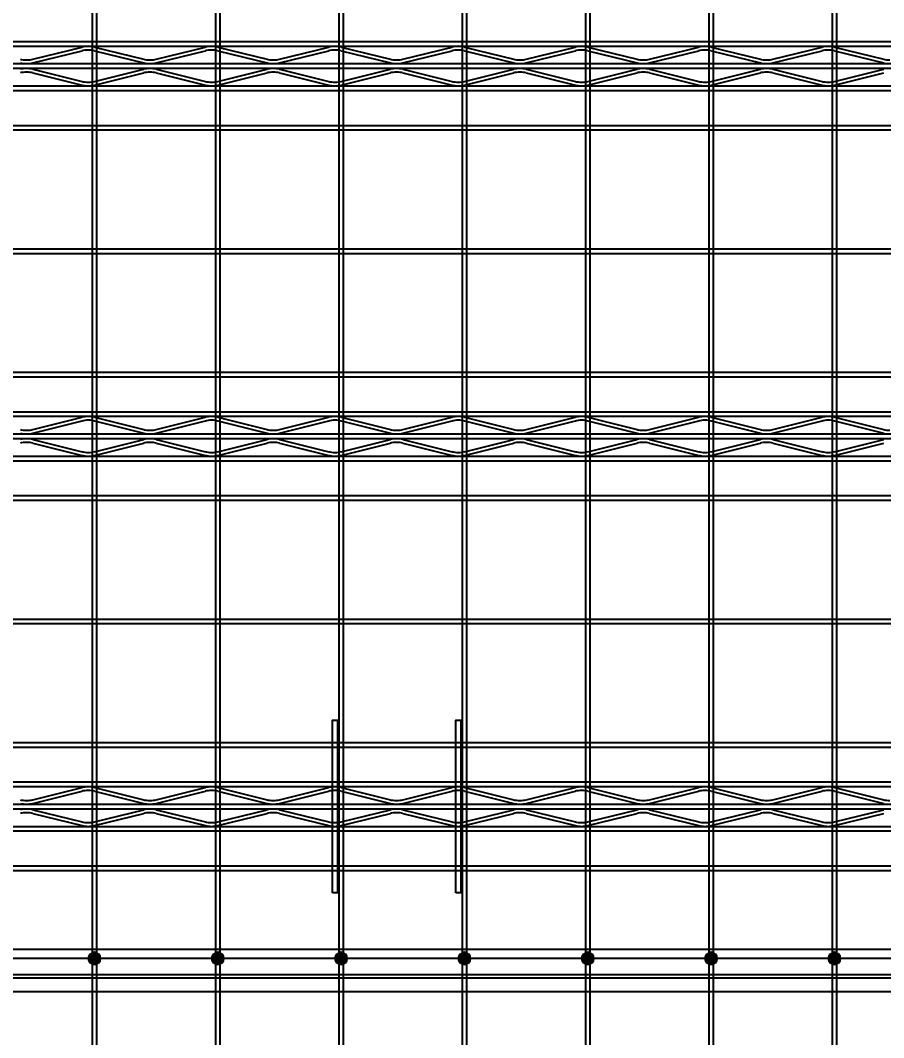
# Model space of a CAD drawing. Extents: x -524 to 129100, y -10500 to 1.
# Drawn here: x 118672 to 120072, y -9130 to -7482 of the extents above; entities that cross this region are included whole.
import ezdxf

# ---------------------------------------------------------------- set-up
doc = ezdxf.new("R2010")
doc.units = 0
doc.header["$LTSCALE"] = 250
doc.linetypes.add('BeePC_CENTER', pattern=[2, 1.25, -0.25, 0.25, -0.25])
doc.layers.get('0').update_dxf_attribs({"linetype": 'CONTINUOUS'})
doc.layers.get('Defpoints').update_dxf_attribs({"linetype": 'CONTINUOUS'})
for name, color, linetype in [('BeePC-CC', 171, 'CONTINUOUS'), ('BeePC-CCBZ', 110, 'CONTINUOUS'), ('BeePC-GJ-LEVEL', 141, 'CONTINUOUS'), ('BeePC-GJ-Truss', 185, 'CONTINUOUS'), ('BeePC-TONG-ZT', 50, 'CONTINUOUS')]:
    doc.layers.add(name, color=color, linetype=linetype)
doc.styles.add('BeePC_Dim', font='simfang.ttf', dxfattribs={"width": 0.7})
doc.dimstyles.new('BeePC_DIM_25_25', dxfattribs={"dimtxt": 75, "dimasz": 25, "dimexe": 25, "dimexo": 0, "dimgap": 25, "dimtad": 1, "dimdec": 0, "dimzin": 0, "dimdsep": 46, "dimtxsty": 'BeePC_Dim', "dimblk": 'ARCHTICK', "dimcen": 0, "dimdle": 25, "dimclrt": 7, "dimadec": 0, "dimazin": 0, "dimtfac": 1, "dimtdec": 0, "dimtix": 1, "dimtmove": 2, "dimatfit": 3, "dimfxl": 250, "dimfxlon": 1, "dimtfill": 1, "dimtolj": 1, "dimtzin": 0, "dimarcsym": 0})

# ---------------------------------------------------------------- blocks, each defined once
blk = doc.blocks.new('_ArchTick')
at = {"color": 0, "linetype": 'ByBlock', "const_width": 0.5}
blk.add_lwpolyline([(-0.707, -0.707), (0.707, 0.707)], dxfattribs=at)
blk = doc.blocks.new('*D213')
at = {"layer": 'BeePC-CCBZ', "color": 0, "lineweight": -2, "transparency": 16777216}
for p, q in [((114592.6, -9568), (114592.6, -9793)), ((121792.6, -9568), (121792.6, -9793)), ((114567.6, -9768), (121817.6, -9768))]:
    blk.add_line(p, q, dxfattribs=at)
at = {"layer": 'Defpoints', "color": 0, "transparency": 16777216}
for p in [(114592.6, -7503.7), (121792.6, -7856), (121792.6, -9768)]:
    blk.add_point(p, dxfattribs=at)
at = {"layer": 'BeePC-CCBZ', "color": 0, "lineweight": -2, "transparency": 16777216, "xscale": 25, "yscale": 25, "zscale": 25, "rotation": 180}
blk.add_blockref('_ArchTick', (114592.6, -9768), dxfattribs=at)
at = {"layer": 'BeePC-CCBZ', "color": 0, "lineweight": -2, "transparency": 16777216, "xscale": 25, "yscale": 25, "zscale": 25}
blk.add_blockref('_ArchTick', (121792.6, -9768), dxfattribs=at)
at = {"layer": 'BeePC-CCBZ', "color": 7, "linetype": 'BeePC_CENTER', "transparency": 16777216, "insert": (118192.6, -9705), "char_height": 75, "attachment_point": 5, "style": 'BeePC_Dim', "bg_fill": 3, "box_fill_scale": 1.1, "bg_fill_color": 256, "bg_fill_true_color": 13158600, "bg_fill_transparency": 0}
blk.add_mtext('\\A1;200x36=7200', dxfattribs=at)
blk = doc.blocks.new('*D217')
at = {"layer": 'BeePC-CCBZ', "color": 0, "lineweight": -2, "transparency": 16777216}
for p, q in [((122404.4, -6631), (122404.4, -9081)), ((122204.4, -6656), (122429.4, -6656)), ((122204.4, -9056), (122429.4, -9056))]:
    blk.add_line(p, q, dxfattribs=at)
at = {"layer": 'Defpoints', "color": 0, "transparency": 16777216}
for p in [(118182.6, -6656), (118182.6, -9056), (122404.4, -9056)]:
    blk.add_point(p, dxfattribs=at)
at = {"layer": 'BeePC-CCBZ', "color": 0, "lineweight": -2, "transparency": 16777216, "xscale": 25, "yscale": 25, "zscale": 25}
for p, rotation in [((122404.4, -6656), 90), ((122404.4, -9056), 270)]:
    blk.add_blockref('_ArchTick', p, dxfattribs=dict(at, rotation=rotation))
at = {"layer": 'BeePC-CCBZ', "color": 7, "linetype": 'BeePC_CENTER', "transparency": 16777216, "insert": (122341.5, -7856), "char_height": 75, "attachment_point": 5, "rotation": 90, "style": 'BeePC_Dim', "bg_fill": 3, "box_fill_scale": 1.1, "bg_fill_color": 256, "bg_fill_true_color": 13158600, "bg_fill_transparency": 0}
blk.add_mtext('\\A1;200x12=2400', dxfattribs=at)
blk = doc.blocks.new('*D218')
at = {"layer": 'BeePC-CCBZ', "color": 0, "lineweight": -2, "transparency": 16777216}
for p, q in [((122404.4, -9031), (122404.4, -9521)), ((122204.4, -9056), (122429.4, -9056)), ((122204.4, -9496), (122429.4, -9496))]:
    blk.add_line(p, q, dxfattribs=at)
at = {"layer": 'Defpoints', "color": 0, "transparency": 16777216}
for p in [(118182.6, -9056), (114792.6, -9496), (122404.4, -9496)]:
    blk.add_point(p, dxfattribs=at)
at = {"layer": 'BeePC-CCBZ', "color": 0, "lineweight": -2, "transparency": 16777216, "xscale": 25, "yscale": 25, "zscale": 25}
for p, rotation in [((122404.4, -9056), 90), ((122404.4, -9496), 270)]:
    blk.add_blockref('_ArchTick', p, dxfattribs=dict(at, rotation=rotation))
at = {"layer": 'BeePC-CCBZ', "color": 7, "linetype": 'BeePC_CENTER', "transparency": 16777216, "insert": (122341.5, -9276), "char_height": 75, "attachment_point": 5, "rotation": 90, "style": 'BeePC_Dim', "bg_fill": 3, "box_fill_scale": 1.1, "bg_fill_color": 256, "bg_fill_true_color": 13158600, "bg_fill_transparency": 0}
blk.add_mtext('\\A1;440', dxfattribs=at)
blk = doc.blocks.new('BeePC_TagPoint')
h = blk.add_hatch(color=256)
edge = h.paths.add_edge_path(flags=0)
edge.add_arc((0, 0), 10, 0, 180)
edge.add_arc((0, 0), 10, 180, 360)
blk.add_lwpolyline([(10, 0, 1), (-10, 0, 1)], format="xyb", close=True)

msp = doc.modelspace()

# ---------------------------------------------------------------- linework, layer by layer
for points in [[(119178.6, -8896), (119178.6, -8616), (119186.6, -8616), (119186.6, -8896), (119178.6, -8896)], [(119378.6, -8896), (119378.6, -8616), (119386.6, -8616), (119386.6, -8896), (119378.6, -8896)]]:
    msp.add_lwpolyline(points)
at = {"layer": 'BeePC-GJ-LEVEL'}
for points in [[(118788.6, -6185), (118788.6, -9496), (118796.6, -9496), (118796.6, -6185)], [(118988.6, -6185), (118988.6, -9496), (118996.6, -9496), (118996.6, -6185)], [(119188.6, -6185), (119188.6, -9496), (119196.6, -9496), (119196.6, -6185)], [(119388.6, -6185), (119388.6, -9496), (119396.6, -9496), (119396.6, -6185)], [(119588.6, -6185), (119588.6, -9496), (119596.6, -9496), (119596.6, -6185)], [(119788.6, -6185), (119788.6, -9496), (119796.6, -9496), (119796.6, -6185)], [(119988.6, -6185), (119988.6, -9496), (119996.6, -9496), (119996.6, -6185)], [(114282.8, -7652), (122132.4, -7652), (122132.4, -7660), (114282.8, -7660), (114282.8, -7652)], [(114282.8, -7852), (122132.4, -7852), (122132.4, -7860), (114282.8, -7860), (114282.8, -7852)], [(114282.8, -8252), (122132.4, -8252), (122132.4, -8260), (114282.8, -8260), (114282.8, -8252)], [(114282.8, -8452), (122132.4, -8452), (122132.4, -8460), (114282.8, -8460), (114282.8, -8452)], [(114282.8, -8652), (122132.4, -8652), (122132.4, -8660), (114282.8, -8660), (114282.8, -8652)], [(114282.8, -8852), (122132.4, -8852), (122132.4, -8860), (114282.8, -8860), (114282.8, -8852)]]:
    msp.add_lwpolyline(points, dxfattribs=at)
for points in [[(121919.7, -8057), (121927.4, -8057), (121927.4, -8065), (121919.7, -8065, -0.047142), (121915.2, -8064.5), (121892.7, -8060.2, 0.047142), (121889.7, -8060), (114282.8, -8060), (114282.8, -8052), (121889.7, -8052, -0.047142), (121894.2, -8052.4), (121916.7, -8056.7, 0.047142), (121919.7, -8057)], [(121621, -9027.8), (121916.1, -8978.2, -0.041652), (121919, -8978), (121927.4, -8978), (121927.4, -8984), (121919, -8984, 0.041652), (121917.1, -8984.1), (121622, -9033.7, -0.041652), (121619, -9034), (114996.5, -9034, -0.041652), (114993.6, -9033.7), (114698.5, -8984.1, 0.041652), (114696.5, -8984), (114437.8, -8984), (114437.8, -8978), (114696.5, -8978, -0.041652), (114699.5, -8978.2), (114994.6, -9027.8, 0.041652), (114996.5, -9028), (121619, -9028, 0.041652), (121621, -9027.8)]]:
    msp.add_lwpolyline(points, format="xyb", dxfattribs=at)
at = {"layer": 'BeePC-GJ-Truss'}
for points in [[(114482.6, -7516), (121882.6, -7516), (121882.6, -7524), (114482.6, -7524), (114482.6, -7516)], [(114482.6, -7552), (121882.6, -7552), (121882.6, -7560), (114482.6, -7560), (114482.6, -7552), (114486, -7551.8), (114489.2, -7551.5), (114492.8, -7550.8), (114572.4, -7531.1)], [(118692.8, -7544.8), (118772.4, -7525.1)], [(118692.8, -7550.8), (118772.4, -7531.1)], [(118792.8, -7525.1), (118872.4, -7544.8)], [(118792.8, -7531.1), (118872.4, -7550.8)], [(118892.8, -7544.8), (118972.4, -7525.1)], [(118892.8, -7550.8), (118972.4, -7531.1)], [(118992.8, -7525.1), (119072.4, -7544.8)], [(118992.8, -7531.1), (119072.4, -7550.8)], [(119092.8, -7544.8), (119172.4, -7525.1)], [(119092.8, -7550.8), (119172.4, -7531.1)], [(119192.8, -7525.1), (119272.4, -7544.8)], [(119192.8, -7531.1), (119272.4, -7550.8)], [(119292.8, -7544.8), (119372.4, -7525.1)], [(119292.8, -7550.8), (119372.4, -7531.1)], [(119392.8, -7525.1), (119472.4, -7544.8)], [(119392.8, -7531.1), (119472.4, -7550.8)], [(119492.8, -7544.8), (119572.4, -7525.1)], [(119492.8, -7550.8), (119572.4, -7531.1)], [(119592.8, -7525.1), (119672.4, -7544.8)], [(119592.8, -7531.1), (119672.4, -7550.8)], [(119692.8, -7544.8), (119772.4, -7525.1)], [(119692.8, -7550.8), (119772.4, -7531.1)], [(119792.8, -7525.1), (119872.4, -7544.8)], [(119792.8, -7531.1), (119872.4, -7550.8)], [(119892.8, -7544.8), (119972.4, -7525.1)], [(119892.8, -7550.8), (119972.4, -7531.1)], [(119992.8, -7525.1), (120072.4, -7544.8)], [(119992.8, -7531.1), (120072.4, -7550.8)], [(118692.8, -7561.1), (118772.4, -7580.8)], [(118692.8, -7567.1), (118772.4, -7586.8)], [(118792.8, -7580.8), (118872.4, -7561.1)], [(118792.8, -7586.8), (118872.4, -7567.1)], [(118892.8, -7561.1), (118972.4, -7580.8)], [(118892.8, -7567.1), (118972.4, -7586.8)], [(118992.8, -7580.8), (119072.4, -7561.1)], [(118992.8, -7586.8), (119072.4, -7567.1)], [(119092.8, -7561.1), (119172.4, -7580.8)], [(119092.8, -7567.1), (119172.4, -7586.8)], [(119192.8, -7580.8), (119272.4, -7561.1)], [(119192.8, -7586.8), (119272.4, -7567.1)], [(119292.8, -7561.1), (119372.4, -7580.8)], [(119292.8, -7567.1), (119372.4, -7586.8)], [(119392.8, -7580.8), (119472.4, -7561.1)], [(119392.8, -7586.8), (119472.4, -7567.1)], [(119492.8, -7561.1), (119572.4, -7580.8)], [(119492.8, -7567.1), (119572.4, -7586.8)], [(119592.8, -7580.8), (119672.4, -7561.1)], [(119592.8, -7586.8), (119672.4, -7567.1)], [(119692.8, -7561.1), (119772.4, -7580.8)], [(119692.8, -7567.1), (119772.4, -7586.8)], [(119792.8, -7580.8), (119872.4, -7561.1)], [(119792.8, -7586.8), (119872.4, -7567.1)], [(119892.8, -7561.1), (119972.4, -7580.8)], [(119892.8, -7567.1), (119972.4, -7586.8)], [(119992.8, -7580.8), (120072.4, -7561.1)], [(119992.8, -7586.8), (120072.4, -7567.1)], [(114482.6, -7588), (121882.6, -7588), (121882.6, -7596), (114482.6, -7596), (114482.6, -7588)], [(114482.6, -8116), (121882.6, -8116), (121882.6, -8124), (114482.6, -8124), (114482.6, -8116)], [(118692.8, -8144.8), (118772.4, -8125.1)], [(118792.8, -8125.1), (118872.4, -8144.8)], [(118892.8, -8144.8), (118972.4, -8125.1)], [(118992.8, -8125.1), (119072.4, -8144.8)], [(119092.8, -8144.8), (119172.4, -8125.1)], [(119192.8, -8125.1), (119272.4, -8144.8)], [(119292.8, -8144.8), (119372.4, -8125.1)], [(119392.8, -8125.1), (119472.4, -8144.8)], [(119492.8, -8144.8), (119572.4, -8125.1)], [(119592.8, -8125.1), (119672.4, -8144.8)], [(119692.8, -8144.8), (119772.4, -8125.1)], [(119792.8, -8125.1), (119872.4, -8144.8)], [(119892.8, -8144.8), (119972.4, -8125.1)], [(119992.8, -8125.1), (120072.4, -8144.8)], [(114482.6, -8152), (121882.6, -8152), (121882.6, -8160), (114482.6, -8160), (114482.6, -8152), (114486, -8151.8), (114489.2, -8151.5), (114492.8, -8150.8), (114572.4, -8131.1)], [(118692.8, -8150.8), (118772.4, -8131.1)], [(118792.8, -8131.1), (118872.4, -8150.8)], [(118892.8, -8150.8), (118972.4, -8131.1)], [(118992.8, -8131.1), (119072.4, -8150.8)], [(119092.8, -8150.8), (119172.4, -8131.1)], [(119192.8, -8131.1), (119272.4, -8150.8)], [(119292.8, -8150.8), (119372.4, -8131.1)], [(119392.8, -8131.1), (119472.4, -8150.8)], [(119492.8, -8150.8), (119572.4, -8131.1)], [(119592.8, -8131.1), (119672.4, -8150.8)], [(119692.8, -8150.8), (119772.4, -8131.1)], [(119792.8, -8131.1), (119872.4, -8150.8)], [(119892.8, -8150.8), (119972.4, -8131.1)], [(119992.8, -8131.1), (120072.4, -8150.8)], [(118692.8, -8161.1), (118772.4, -8180.8)], [(118692.8, -8167.1), (118772.4, -8186.8)], [(118792.8, -8180.8), (118872.4, -8161.1)], [(118792.8, -8186.8), (118872.4, -8167.1)], [(118892.8, -8161.1), (118972.4, -8180.8)], [(118892.8, -8167.1), (118972.4, -8186.8)], [(118992.8, -8180.8), (119072.4, -8161.1)], [(118992.8, -8186.8), (119072.4, -8167.1)], [(119092.8, -8161.1), (119172.4, -8180.8)], [(119092.8, -8167.1), (119172.4, -8186.8)], [(119192.8, -8180.8), (119272.4, -8161.1)], [(119192.8, -8186.8), (119272.4, -8167.1)], [(119292.8, -8161.1), (119372.4, -8180.8)], [(119292.8, -8167.1), (119372.4, -8186.8)], [(119392.8, -8180.8), (119472.4, -8161.1)], [(119392.8, -8186.8), (119472.4, -8167.1)], [(119492.8, -8161.1), (119572.4, -8180.8)], [(119492.8, -8167.1), (119572.4, -8186.8)], [(119592.8, -8180.8), (119672.4, -8161.1)], [(119592.8, -8186.8), (119672.4, -8167.1)], [(119692.8, -8161.1), (119772.4, -8180.8)], [(119692.8, -8167.1), (119772.4, -8186.8)], [(119792.8, -8180.8), (119872.4, -8161.1)], [(119792.8, -8186.8), (119872.4, -8167.1)], [(119892.8, -8161.1), (119972.4, -8180.8)], [(119892.8, -8167.1), (119972.4, -8186.8)], [(119992.8, -8180.8), (120072.4, -8161.1)], [(119992.8, -8186.8), (120072.4, -8167.1)], [(114482.6, -8188), (121882.6, -8188), (121882.6, -8196), (114482.6, -8196), (114482.6, -8188)], [(114482.6, -8716), (121882.6, -8716), (121882.6, -8724), (114482.6, -8724), (114482.6, -8716)], [(114482.6, -8752), (121882.6, -8752), (121882.6, -8760), (114482.6, -8760), (114482.6, -8752), (114486, -8751.8), (114489.2, -8751.5), (114492.8, -8750.8), (114572.4, -8731.1)], [(118692.8, -8744.8), (118772.4, -8725.1)], [(118692.8, -8750.8), (118772.4, -8731.1)], [(118792.8, -8725.1), (118872.4, -8744.8)], [(118792.8, -8731.1), (118872.4, -8750.8)], [(118892.8, -8744.8), (118972.4, -8725.1)], [(118892.8, -8750.8), (118972.4, -8731.1)], [(118992.8, -8725.1), (119072.4, -8744.8)], [(118992.8, -8731.1), (119072.4, -8750.8)], [(119092.8, -8744.8), (119172.4, -8725.1)], [(119092.8, -8750.8), (119172.4, -8731.1)], [(119192.8, -8725.1), (119272.4, -8744.8)], [(119192.8, -8731.1), (119272.4, -8750.8)], [(119292.8, -8744.8), (119372.4, -8725.1)], [(119292.8, -8750.8), (119372.4, -8731.1)], [(119392.8, -8725.1), (119472.4, -8744.8)], [(119392.8, -8731.1), (119472.4, -8750.8)], [(119492.8, -8744.8), (119572.4, -8725.1)], [(119492.8, -8750.8), (119572.4, -8731.1)], [(119592.8, -8725.1), (119672.4, -8744.8)], [(119592.8, -8731.1), (119672.4, -8750.8)], [(119692.8, -8744.8), (119772.4, -8725.1)], [(119692.8, -8750.8), (119772.4, -8731.1)], [(119792.8, -8725.1), (119872.4, -8744.8)], [(119792.8, -8731.1), (119872.4, -8750.8)], [(119892.8, -8744.8), (119972.4, -8725.1)], [(119892.8, -8750.8), (119972.4, -8731.1)], [(119992.8, -8725.1), (120072.4, -8744.8)], [(119992.8, -8731.1), (120072.4, -8750.8)], [(118692.8, -8761.1), (118772.4, -8780.8)], [(118692.8, -8767.1), (118772.4, -8786.8)], [(118792.8, -8780.8), (118872.4, -8761.1)], [(118792.8, -8786.8), (118872.4, -8767.1)], [(118892.8, -8761.1), (118972.4, -8780.8)], [(118892.8, -8767.1), (118972.4, -8786.8)], [(118992.8, -8780.8), (119072.4, -8761.1)], [(118992.8, -8786.8), (119072.4, -8767.1)], [(119092.8, -8761.1), (119172.4, -8780.8)], [(119092.8, -8767.1), (119172.4, -8786.8)], [(119192.8, -8780.8), (119272.4, -8761.1)], [(119192.8, -8786.8), (119272.4, -8767.1)], [(119292.8, -8761.1), (119372.4, -8780.8)], [(119292.8, -8767.1), (119372.4, -8786.8)], [(119392.8, -8780.8), (119472.4, -8761.1)], [(119392.8, -8786.8), (119472.4, -8767.1)], [(119492.8, -8761.1), (119572.4, -8780.8)], [(119492.8, -8767.1), (119572.4, -8786.8)], [(119592.8, -8780.8), (119672.4, -8761.1)], [(119592.8, -8786.8), (119672.4, -8767.1)], [(119692.8, -8761.1), (119772.4, -8780.8)], [(119692.8, -8767.1), (119772.4, -8786.8)], [(119792.8, -8780.8), (119872.4, -8761.1)], [(119792.8, -8786.8), (119872.4, -8767.1)], [(119892.8, -8761.1), (119972.4, -8780.8)], [(119892.8, -8767.1), (119972.4, -8786.8)], [(119992.8, -8780.8), (120072.4, -8761.1)], [(119992.8, -8786.8), (120072.4, -8767.1)], [(114482.6, -8788), (121882.6, -8788), (121882.6, -8796), (114482.6, -8796), (114482.6, -8788)]]:
    msp.add_lwpolyline(points, dxfattribs=at)
for centre, major_axis, start_param, end_param in [((118783.8, -7529.1), (18, 0), 1.635672, 2.256488), ((118781.4, -7533.4), (12, 0), 1.470144, 2.422017), ((118781.4, -7529.1), (18, 0), 0.885104, 1.50592), ((118783.8, -7533.4), (12, 0), 0.719576, 1.671449), ((118983.8, -7529.1), (18, 0), 1.635672, 2.256488), ((118981.4, -7533.4), (12, 0), 1.470144, 2.422017), ((118981.4, -7529.1), (18, 0), 0.885104, 1.50592), ((118983.8, -7533.4), (12, 0), 0.719576, 1.671449), ((119183.8, -7529.1), (18, 0), 1.635672, 2.256488), ((119181.4, -7533.4), (12, 0), 1.470144, 2.422017), ((119181.4, -7529.1), (18, 0), 0.885104, 1.50592), ((119183.8, -7533.4), (12, 0), 0.719576, 1.671449), ((119383.8, -7529.1), (18, 0), 1.635672, 2.256488), ((119381.4, -7533.4), (12, 0), 1.470144, 2.422017), ((119381.4, -7529.1), (18, 0), 0.885104, 1.50592), ((119383.8, -7533.4), (12, 0), 0.719576, 1.671449), ((119583.8, -7529.1), (18, 0), 1.635672, 2.256488), ((119581.4, -7533.4), (12, 0), 1.470144, 2.422017), ((119581.4, -7529.1), (18, 0), 0.885104, 1.50592), ((119583.8, -7533.4), (12, 0), 0.719576, 1.671449), ((119783.8, -7529.1), (18, 0), 1.635672, 2.256488), ((119781.4, -7533.4), (12, 0), 1.470144, 2.422017), ((119781.4, -7529.1), (18, 0), 0.885104, 1.50592), ((119783.8, -7533.4), (12, 0), 0.719576, 1.671449), ((119983.8, -7529.1), (18, 0), 1.635672, 2.256488), ((119981.4, -7533.4), (12, 0), 1.470144, 2.422017), ((119981.4, -7529.1), (18, 0), 0.885104, 1.50592), ((119983.8, -7533.4), (12, 0), 0.719576, 1.671449), ((118681.4, -7542.5), (12, 0), 3.861169, 4.813041), ((118683.8, -7542.5), (12, 0), 4.611737, 5.563609), ((118881.4, -7542.5), (12, 0), 3.861169, 4.813041), ((118883.8, -7542.5), (12, 0), 4.611737, 5.563609), ((119081.4, -7542.5), (12, 0), 3.861169, 4.813041), ((119083.8, -7542.5), (12, 0), 4.611737, 5.563609), ((119281.4, -7542.5), (12, 0), 3.861169, 4.813041), ((119283.8, -7542.5), (12, 0), 4.611737, 5.563609), ((119481.4, -7542.5), (12, 0), 3.861169, 4.813041), ((119483.8, -7542.5), (12, 0), 4.611737, 5.563609), ((119681.4, -7542.5), (12, 0), 3.861169, 4.813041), ((119683.8, -7542.5), (12, 0), 4.611737, 5.563609), ((119881.4, -7542.5), (12, 0), 3.861169, 4.813041), ((119883.8, -7542.5), (12, 0), 4.611737, 5.563609), ((120081.4, -7542.5), (12, 0), 3.861169, 4.813041), ((118683.8, -7546.8), (18, 0), 4.026697, 4.647513), ((118683.8, -7565.1), (18, 0), 1.635672, 2.256488), ((118681.4, -7569.4), (12, 0), 1.470144, 2.422017), ((118681.4, -7546.8), (18, 0), 4.777265, 5.398081), ((118681.4, -7565.1), (18, 0), 0.885104, 1.50592), ((118683.8, -7569.4), (12, 0), 0.719576, 1.671449), ((118883.8, -7546.8), (18, 0), 4.026697, 4.647513), ((118883.8, -7565.1), (18, 0), 1.635672, 2.256488), ((118881.4, -7569.4), (12, 0), 1.470144, 2.422017), ((118881.4, -7546.8), (18, 0), 4.777265, 5.398081), ((118881.4, -7565.1), (18, 0), 0.885104, 1.50592), ((118883.8, -7569.4), (12, 0), 0.719576, 1.671449), ((119083.8, -7546.8), (18, 0), 4.026697, 4.647513), ((119083.8, -7565.1), (18, 0), 1.635672, 2.256488), ((119081.4, -7569.4), (12, 0), 1.470144, 2.422017), ((119081.4, -7546.8), (18, 0), 4.777265, 5.398081), ((119081.4, -7565.1), (18, 0), 0.885104, 1.50592), ((119083.8, -7569.4), (12, 0), 0.719576, 1.671449), ((119283.8, -7546.8), (18, 0), 4.026697, 4.647513), ((119283.8, -7565.1), (18, 0), 1.635672, 2.256488), ((119281.4, -7569.4), (12, 0), 1.470144, 2.422017), ((119281.4, -7546.8), (18, 0), 4.777265, 5.398081), ((119281.4, -7565.1), (18, 0), 0.885104, 1.50592), ((119283.8, -7569.4), (12, 0), 0.719576, 1.671449), ((119483.8, -7546.8), (18, 0), 4.026697, 4.647513), ((119483.8, -7565.1), (18, 0), 1.635672, 2.256488), ((119481.4, -7569.4), (12, 0), 1.470144, 2.422017), ((119481.4, -7546.8), (18, 0), 4.777265, 5.398081), ((119481.4, -7565.1), (18, 0), 0.885104, 1.50592), ((119483.8, -7569.4), (12, 0), 0.719576, 1.671449), ((119683.8, -7546.8), (18, 0), 4.026697, 4.647513), ((119683.8, -7565.1), (18, 0), 1.635672, 2.256488), ((119681.4, -7569.4), (12, 0), 1.470144, 2.422017), ((119681.4, -7546.8), (18, 0), 4.777265, 5.398081), ((119681.4, -7565.1), (18, 0), 0.885104, 1.50592), ((119683.8, -7569.4), (12, 0), 0.719576, 1.671449), ((119883.8, -7546.8), (18, 0), 4.026697, 4.647513), ((119883.8, -7565.1), (18, 0), 1.635672, 2.256488), ((119881.4, -7569.4), (12, 0), 1.470144, 2.422017), ((119881.4, -7546.8), (18, 0), 4.777265, 5.398081), ((119881.4, -7565.1), (18, 0), 0.885104, 1.50592), ((119883.8, -7569.4), (12, 0), 0.719576, 1.671449), ((118781.4, -7578.5), (12, 0), 3.861169, 4.813041), ((118783.8, -7578.5), (12, 0), 4.611737, 5.563609), ((118981.4, -7578.5), (12, 0), 3.861169, 4.813041), ((118983.8, -7578.5), (12, 0), 4.611737, 5.563609), ((119181.4, -7578.5), (12, 0), 3.861169, 4.813041), ((119183.8, -7578.5), (12, 0), 4.611737, 5.563609), ((119381.4, -7578.5), (12, 0), 3.861169, 4.813041), ((119383.8, -7578.5), (12, 0), 4.611737, 5.563609), ((119581.4, -7578.5), (12, 0), 3.861169, 4.813041), ((119583.8, -7578.5), (12, 0), 4.611737, 5.563609), ((119781.4, -7578.5), (12, 0), 3.861169, 4.813041), ((119783.8, -7578.5), (12, 0), 4.611737, 5.563609), ((119981.4, -7578.5), (12, 0), 3.861169, 4.813041), ((119983.8, -7578.5), (12, 0), 4.611737, 5.563609), ((118783.8, -7582.8), (18, 0), 4.026697, 4.647513), ((118781.4, -7582.8), (18, 0), 4.777265, 5.398081), ((118983.8, -7582.8), (18, 0), 4.026697, 4.647513), ((118981.4, -7582.8), (18, 0), 4.777265, 5.398081), ((119183.8, -7582.8), (18, 0), 4.026697, 4.647513), ((119181.4, -7582.8), (18, 0), 4.777265, 5.398081), ((119383.8, -7582.8), (18, 0), 4.026697, 4.647513), ((119381.4, -7582.8), (18, 0), 4.777265, 5.398081), ((119583.8, -7582.8), (18, 0), 4.026697, 4.647513), ((119581.4, -7582.8), (18, 0), 4.777265, 5.398081), ((119783.8, -7582.8), (18, 0), 4.026697, 4.647513), ((119781.4, -7582.8), (18, 0), 4.777265, 5.398081), ((119983.8, -7582.8), (18, 0), 4.026697, 4.647513), ((119981.4, -7582.8), (18, 0), 4.777265, 5.398081), ((118783.8, -8129.1), (18, 0), 1.635672, 2.256488), ((118781.4, -8129.1), (18, 0), 0.885104, 1.50592), ((118983.8, -8129.1), (18, 0), 1.635672, 2.256488), ((118981.4, -8129.1), (18, 0), 0.885104, 1.50592), ((119183.8, -8129.1), (18, 0), 1.635672, 2.256488), ((119181.4, -8129.1), (18, 0), 0.885104, 1.50592), ((119383.8, -8129.1), (18, 0), 1.635672, 2.256488), ((119381.4, -8129.1), (18, 0), 0.885104, 1.50592), ((119583.8, -8129.1), (18, 0), 1.635672, 2.256488), ((119581.4, -8129.1), (18, 0), 0.885104, 1.50592), ((119783.8, -8129.1), (18, 0), 1.635672, 2.256488), ((119781.4, -8129.1), (18, 0), 0.885104, 1.50592), ((119983.8, -8129.1), (18, 0), 1.635672, 2.256488), ((119981.4, -8129.1), (18, 0), 0.885104, 1.50592), ((118781.4, -8133.4), (12, 0), 1.470144, 2.422017), ((118783.8, -8133.4), (12, 0), 0.719576, 1.671449), ((118981.4, -8133.4), (12, 0), 1.470144, 2.422017), ((118983.8, -8133.4), (12, 0), 0.719576, 1.671449), ((119181.4, -8133.4), (12, 0), 1.470144, 2.422017), ((119183.8, -8133.4), (12, 0), 0.719576, 1.671449), ((119381.4, -8133.4), (12, 0), 1.470144, 2.422017), ((119383.8, -8133.4), (12, 0), 0.719576, 1.671449), ((119581.4, -8133.4), (12, 0), 1.470144, 2.422017), ((119583.8, -8133.4), (12, 0), 0.719576, 1.671449), ((119781.4, -8133.4), (12, 0), 1.470144, 2.422017), ((119783.8, -8133.4), (12, 0), 0.719576, 1.671449), ((119981.4, -8133.4), (12, 0), 1.470144, 2.422017), ((119983.8, -8133.4), (12, 0), 0.719576, 1.671449), ((118681.4, -8142.5), (12, 0), 3.861169, 4.813041), ((118683.8, -8146.8), (18, 0), 4.026697, 4.647513), ((118683.8, -8165.1), (18, 0), 1.635672, 2.256488), ((118683.8, -8142.5), (12, 0), 4.611737, 5.563609), ((118681.4, -8146.8), (18, 0), 4.777265, 5.398081), ((118681.4, -8165.1), (18, 0), 0.885104, 1.50592), ((118881.4, -8142.5), (12, 0), 3.861169, 4.813041), ((118883.8, -8146.8), (18, 0), 4.026697, 4.647513), ((118883.8, -8165.1), (18, 0), 1.635672, 2.256488), ((118883.8, -8142.5), (12, 0), 4.611737, 5.563609), ((118881.4, -8146.8), (18, 0), 4.777265, 5.398081), ((118881.4, -8165.1), (18, 0), 0.885104, 1.50592), ((119081.4, -8142.5), (12, 0), 3.861169, 4.813041), ((119083.8, -8146.8), (18, 0), 4.026697, 4.647513), ((119083.8, -8165.1), (18, 0), 1.635672, 2.256488), ((119083.8, -8142.5), (12, 0), 4.611737, 5.563609), ((119081.4, -8146.8), (18, 0), 4.777265, 5.398081), ((119081.4, -8165.1), (18, 0), 0.885104, 1.50592), ((119281.4, -8142.5), (12, 0), 3.861169, 4.813041), ((119283.8, -8146.8), (18, 0), 4.026697, 4.647513), ((119283.8, -8165.1), (18, 0), 1.635672, 2.256488), ((119283.8, -8142.5), (12, 0), 4.611737, 5.563609), ((119281.4, -8146.8), (18, 0), 4.777265, 5.398081), ((119281.4, -8165.1), (18, 0), 0.885104, 1.50592), ((119481.4, -8142.5), (12, 0), 3.861169, 4.813041), ((119483.8, -8146.8), (18, 0), 4.026697, 4.647513), ((119483.8, -8165.1), (18, 0), 1.635672, 2.256488), ((119483.8, -8142.5), (12, 0), 4.611737, 5.563609), ((119481.4, -8146.8), (18, 0), 4.777265, 5.398081), ((119481.4, -8165.1), (18, 0), 0.885104, 1.50592), ((119681.4, -8142.5), (12, 0), 3.861169, 4.813041), ((119683.8, -8146.8), (18, 0), 4.026697, 4.647513), ((119683.8, -8165.1), (18, 0), 1.635672, 2.256488), ((119683.8, -8142.5), (12, 0), 4.611737, 5.563609), ((119681.4, -8146.8), (18, 0), 4.777265, 5.398081), ((119681.4, -8165.1), (18, 0), 0.885104, 1.50592), ((119881.4, -8142.5), (12, 0), 3.861169, 4.813041), ((119883.8, -8146.8), (18, 0), 4.026697, 4.647513), ((119883.8, -8165.1), (18, 0), 1.635672, 2.256488), ((119883.8, -8142.5), (12, 0), 4.611737, 5.563609), ((119881.4, -8146.8), (18, 0), 4.777265, 5.398081), ((119881.4, -8165.1), (18, 0), 0.885104, 1.50592), ((120081.4, -8142.5), (12, 0), 3.861169, 4.813041), ((118681.4, -8169.4), (12, 0), 1.470144, 2.422017), ((118683.8, -8169.4), (12, 0), 0.719576, 1.671449), ((118881.4, -8169.4), (12, 0), 1.470144, 2.422017), ((118883.8, -8169.4), (12, 0), 0.719576, 1.671449), ((119081.4, -8169.4), (12, 0), 1.470144, 2.422017), ((119083.8, -8169.4), (12, 0), 0.719576, 1.671449), ((119281.4, -8169.4), (12, 0), 1.470144, 2.422017), ((119283.8, -8169.4), (12, 0), 0.719576, 1.671449), ((119481.4, -8169.4), (12, 0), 1.470144, 2.422017), ((119483.8, -8169.4), (12, 0), 0.719576, 1.671449), ((119681.4, -8169.4), (12, 0), 1.470144, 2.422017), ((119683.8, -8169.4), (12, 0), 0.719576, 1.671449), ((119881.4, -8169.4), (12, 0), 1.470144, 2.422017), ((119883.8, -8169.4), (12, 0), 0.719576, 1.671449), ((118781.4, -8178.5), (12, 0), 3.861169, 4.813041), ((118783.8, -8182.8), (18, 0), 4.026697, 4.647513), ((118783.8, -8178.5), (12, 0), 4.611737, 5.563609), ((118781.4, -8182.8), (18, 0), 4.777265, 5.398081), ((118981.4, -8178.5), (12, 0), 3.861169, 4.813041), ((118983.8, -8182.8), (18, 0), 4.026697, 4.647513), ((118983.8, -8178.5), (12, 0), 4.611737, 5.563609), ((118981.4, -8182.8), (18, 0), 4.777265, 5.398081), ((119181.4, -8178.5), (12, 0), 3.861169, 4.813041), ((119183.8, -8182.8), (18, 0), 4.026697, 4.647513), ((119183.8, -8178.5), (12, 0), 4.611737, 5.563609), ((119181.4, -8182.8), (18, 0), 4.777265, 5.398081), ((119381.4, -8178.5), (12, 0), 3.861169, 4.813041), ((119383.8, -8182.8), (18, 0), 4.026697, 4.647513), ((119383.8, -8178.5), (12, 0), 4.611737, 5.563609), ((119381.4, -8182.8), (18, 0), 4.777265, 5.398081), ((119581.4, -8178.5), (12, 0), 3.861169, 4.813041), ((119583.8, -8182.8), (18, 0), 4.026697, 4.647513), ((119583.8, -8178.5), (12, 0), 4.611737, 5.563609), ((119581.4, -8182.8), (18, 0), 4.777265, 5.398081), ((119781.4, -8178.5), (12, 0), 3.861169, 4.813041), ((119783.8, -8182.8), (18, 0), 4.026697, 4.647513), ((119783.8, -8178.5), (12, 0), 4.611737, 5.563609), ((119781.4, -8182.8), (18, 0), 4.777265, 5.398081), ((119981.4, -8178.5), (12, 0), 3.861169, 4.813041), ((119983.8, -8182.8), (18, 0), 4.026697, 4.647513), ((119983.8, -8178.5), (12, 0), 4.611737, 5.563609), ((119981.4, -8182.8), (18, 0), 4.777265, 5.398081), ((118783.8, -8729.1), (18, 0), 1.635672, 2.256488), ((118781.4, -8733.4), (12, 0), 1.470144, 2.422017), ((118781.4, -8729.1), (18, 0), 0.885104, 1.50592), ((118783.8, -8733.4), (12, 0), 0.719576, 1.671449), ((118983.8, -8729.1), (18, 0), 1.635672, 2.256488), ((118981.4, -8733.4), (12, 0), 1.470144, 2.422017), ((118981.4, -8729.1), (18, 0), 0.885104, 1.50592), ((118983.8, -8733.4), (12, 0), 0.719576, 1.671449), ((119183.8, -8729.1), (18, 0), 1.635672, 2.256488), ((119181.4, -8733.4), (12, 0), 1.470144, 2.422017), ((119181.4, -8729.1), (18, 0), 0.885104, 1.50592), ((119183.8, -8733.4), (12, 0), 0.719576, 1.671449), ((119383.8, -8729.1), (18, 0), 1.635672, 2.256488), ((119381.4, -8733.4), (12, 0), 1.470144, 2.422017), ((119381.4, -8729.1), (18, 0), 0.885104, 1.50592), ((119383.8, -8733.4), (12, 0), 0.719576, 1.671449), ((119583.8, -8729.1), (18, 0), 1.635672, 2.256488), ((119581.4, -8733.4), (12, 0), 1.470144, 2.422017), ((119581.4, -8729.1), (18, 0), 0.885104, 1.50592), ((119583.8, -8733.4), (12, 0), 0.719576, 1.671449), ((119783.8, -8729.1), (18, 0), 1.635672, 2.256488), ((119781.4, -8733.4), (12, 0), 1.470144, 2.422017), ((119781.4, -8729.1), (18, 0), 0.885104, 1.50592), ((119783.8, -8733.4), (12, 0), 0.719576, 1.671449), ((119983.8, -8729.1), (18, 0), 1.635672, 2.256488), ((119981.4, -8733.4), (12, 0), 1.470144, 2.422017), ((119981.4, -8729.1), (18, 0), 0.885104, 1.50592), ((119983.8, -8733.4), (12, 0), 0.719576, 1.671449), ((118681.4, -8742.5), (12, 0), 3.861169, 4.813041), ((118683.8, -8746.8), (18, 0), 4.026697, 4.647513), ((118683.8, -8742.5), (12, 0), 4.611737, 5.563609), ((118681.4, -8746.8), (18, 0), 4.777265, 5.398081), ((118881.4, -8742.5), (12, 0), 3.861169, 4.813041), ((118883.8, -8746.8), (18, 0), 4.026697, 4.647513), ((118883.8, -8742.5), (12, 0), 4.611737, 5.563609), ((118881.4, -8746.8), (18, 0), 4.777265, 5.398081), ((119081.4, -8742.5), (12, 0), 3.861169, 4.813041), ((119083.8, -8746.8), (18, 0), 4.026697, 4.647513), ((119083.8, -8742.5), (12, 0), 4.611737, 5.563609), ((119081.4, -8746.8), (18, 0), 4.777265, 5.398081), ((119281.4, -8742.5), (12, 0), 3.861169, 4.813041), ((119283.8, -8746.8), (18, 0), 4.026697, 4.647513), ((119283.8, -8742.5), (12, 0), 4.611737, 5.563609), ((119281.4, -8746.8), (18, 0), 4.777265, 5.398081), ((119481.4, -8742.5), (12, 0), 3.861169, 4.813041), ((119483.8, -8746.8), (18, 0), 4.026697, 4.647513), ((119483.8, -8742.5), (12, 0), 4.611737, 5.563609), ((119481.4, -8746.8), (18, 0), 4.777265, 5.398081), ((119681.4, -8742.5), (12, 0), 3.861169, 4.813041), ((119683.8, -8746.8), (18, 0), 4.026697, 4.647513), ((119683.8, -8742.5), (12, 0), 4.611737, 5.563609), ((119681.4, -8746.8), (18, 0), 4.777265, 5.398081), ((119881.4, -8742.5), (12, 0), 3.861169, 4.813041), ((119883.8, -8746.8), (18, 0), 4.026697, 4.647513), ((119883.8, -8742.5), (12, 0), 4.611737, 5.563609), ((119881.4, -8746.8), (18, 0), 4.777265, 5.398081), ((120081.4, -8742.5), (12, 0), 3.861169, 4.813041), ((118683.8, -8765.1), (18, 0), 1.635672, 2.256488), ((118681.4, -8769.4), (12, 0), 1.470144, 2.422017), ((118681.4, -8765.1), (18, 0), 0.885104, 1.50592), ((118683.8, -8769.4), (12, 0), 0.719576, 1.671449), ((118883.8, -8765.1), (18, 0), 1.635672, 2.256488), ((118881.4, -8769.4), (12, 0), 1.470144, 2.422017), ((118881.4, -8765.1), (18, 0), 0.885104, 1.50592), ((118883.8, -8769.4), (12, 0), 0.719576, 1.671449), ((119083.8, -8765.1), (18, 0), 1.635672, 2.256488), ((119081.4, -8769.4), (12, 0), 1.470144, 2.422017), ((119081.4, -8765.1), (18, 0), 0.885104, 1.50592), ((119083.8, -8769.4), (12, 0), 0.719576, 1.671449), ((119283.8, -8765.1), (18, 0), 1.635672, 2.256488), ((119281.4, -8769.4), (12, 0), 1.470144, 2.422017), ((119281.4, -8765.1), (18, 0), 0.885104, 1.50592), ((119283.8, -8769.4), (12, 0), 0.719576, 1.671449), ((119483.8, -8765.1), (18, 0), 1.635672, 2.256488), ((119481.4, -8769.4), (12, 0), 1.470144, 2.422017), ((119481.4, -8765.1), (18, 0), 0.885104, 1.50592), ((119483.8, -8769.4), (12, 0), 0.719576, 1.671449), ((119683.8, -8765.1), (18, 0), 1.635672, 2.256488), ((119681.4, -8769.4), (12, 0), 1.470144, 2.422017), ((119681.4, -8765.1), (18, 0), 0.885104, 1.50592), ((119683.8, -8769.4), (12, 0), 0.719576, 1.671449), ((119883.8, -8765.1), (18, 0), 1.635672, 2.256488), ((119881.4, -8769.4), (12, 0), 1.470144, 2.422017), ((119881.4, -8765.1), (18, 0), 0.885104, 1.50592), ((119883.8, -8769.4), (12, 0), 0.719576, 1.671449), ((118781.4, -8778.5), (12, 0), 3.861169, 4.813041), ((118783.8, -8782.8), (18, 0), 4.026697, 4.647513), ((118783.8, -8778.5), (12, 0), 4.611737, 5.563609), ((118781.4, -8782.8), (18, 0), 4.777265, 5.398081), ((118981.4, -8778.5), (12, 0), 3.861169, 4.813041), ((118983.8, -8782.8), (18, 0), 4.026697, 4.647513), ((118983.8, -8778.5), (12, 0), 4.611737, 5.563609), ((118981.4, -8782.8), (18, 0), 4.777265, 5.398081), ((119181.4, -8778.5), (12, 0), 3.861169, 4.813041), ((119183.8, -8782.8), (18, 0), 4.026697, 4.647513), ((119183.8, -8778.5), (12, 0), 4.611737, 5.563609), ((119181.4, -8782.8), (18, 0), 4.777265, 5.398081), ((119381.4, -8778.5), (12, 0), 3.861169, 4.813041), ((119383.8, -8782.8), (18, 0), 4.026697, 4.647513), ((119383.8, -8778.5), (12, 0), 4.611737, 5.563609), ((119381.4, -8782.8), (18, 0), 4.777265, 5.398081), ((119581.4, -8778.5), (12, 0), 3.861169, 4.813041), ((119583.8, -8782.8), (18, 0), 4.026697, 4.647513), ((119583.8, -8778.5), (12, 0), 4.611737, 5.563609), ((119581.4, -8782.8), (18, 0), 4.777265, 5.398081), ((119781.4, -8778.5), (12, 0), 3.861169, 4.813041), ((119783.8, -8782.8), (18, 0), 4.026697, 4.647513), ((119783.8, -8778.5), (12, 0), 4.611737, 5.563609), ((119781.4, -8782.8), (18, 0), 4.777265, 5.398081), ((119981.4, -8778.5), (12, 0), 3.861169, 4.813041), ((119983.8, -8782.8), (18, 0), 4.026697, 4.647513), ((119983.8, -8778.5), (12, 0), 4.611737, 5.563609), ((119981.4, -8782.8), (18, 0), 4.777265, 5.398081)]:
    msp.add_ellipse(centre, major_axis=major_axis, ratio=0.288551, start_param=start_param, end_param=end_param, dxfattribs=at)
at = {"layer": 'BeePC-TONG-ZT'}
msp.add_lwpolyline([(114672.8, -9006), (114422.8, -9006), (114422.8, -6656), (121942.4, -6656), (121942.4, -9056), (114672.8, -9056), (114672.8, -9006)], dxfattribs=at)

# ---------------------------------------------------------------- next in the draw order: dimensions: what is measured, and where the dimension line sits
at = {"layer": 'BeePC-CCBZ'}
dim = msp.add_linear_dim(base=(121792.6, -9768), p1=(114592.6, -7503.7), p2=(121792.6, -7856), angle=0, text='200x36=7200', dimstyle='BeePC_DIM_25_25', override={"dimfxl": 200}, dxfattribs=at)
dim.commit()
dim.dimension.update_dxf_attribs({"geometry": '*D213', "text_midpoint": (118192.6, -9705)})

# ---------------------------------------------------------------- next in the draw order: dimensions: what is measured, and where the dimension line sits
dim = msp.add_linear_dim(base=(122404.4, -9056), p1=(118182.6, -6656), p2=(118182.6, -9056), angle=90, text='200x12=2400', dimstyle='BeePC_DIM_25_25', override={"dimfxl": 200}, dxfattribs=at)
dim.commit()
dim.dimension.update_dxf_attribs({"geometry": '*D217', "text_midpoint": (122341.5, -7856)})

# ---------------------------------------------------------------- next in the draw order: linework, layer by layer
at = {"layer": 'BeePC-CC'}
for p, q in [((114447.8, -8987), (121917.4, -8987)), ((118792.6, -9002), (118592.6, -9002)), ((118992.6, -9002), (118792.6, -9002)), ((119192.6, -9002), (118992.6, -9002)), ((119392.6, -9002), (119192.6, -9002)), ((119592.6, -9002), (119392.6, -9002)), ((119792.6, -9002), (119592.6, -9002)), ((119992.6, -9002), (119792.6, -9002)), ((120192.6, -9002), (119992.6, -9002))]:
    msp.add_line(p, q, dxfattribs=at)

# ---------------------------------------------------------------- next in the draw order: block references
for p in [(118792.6, -9002), (118992.6, -9002), (119192.6, -9002), (119392.6, -9002), (119592.6, -9002), (119792.6, -9002), (119992.6, -9002)]:
    msp.add_blockref('BeePC_TagPoint', p, dxfattribs=at)

# ---------------------------------------------------------------- next in the draw order: dimensions: what is measured, and where the dimension line sits
at = {"layer": 'BeePC-CCBZ'}
dim = msp.add_linear_dim(base=(122404.4, -9496), p1=(118182.6, -9056), p2=(114792.6, -9496), angle=90, dimstyle='BeePC_DIM_25_25', override={"dimfxl": 200}, dxfattribs=at)
dim.commit()
dim.dimension.update_dxf_attribs({"geometry": '*D218', "text_midpoint": (122341.5, -9276)})

doc.saveas('drawing.dxf')
